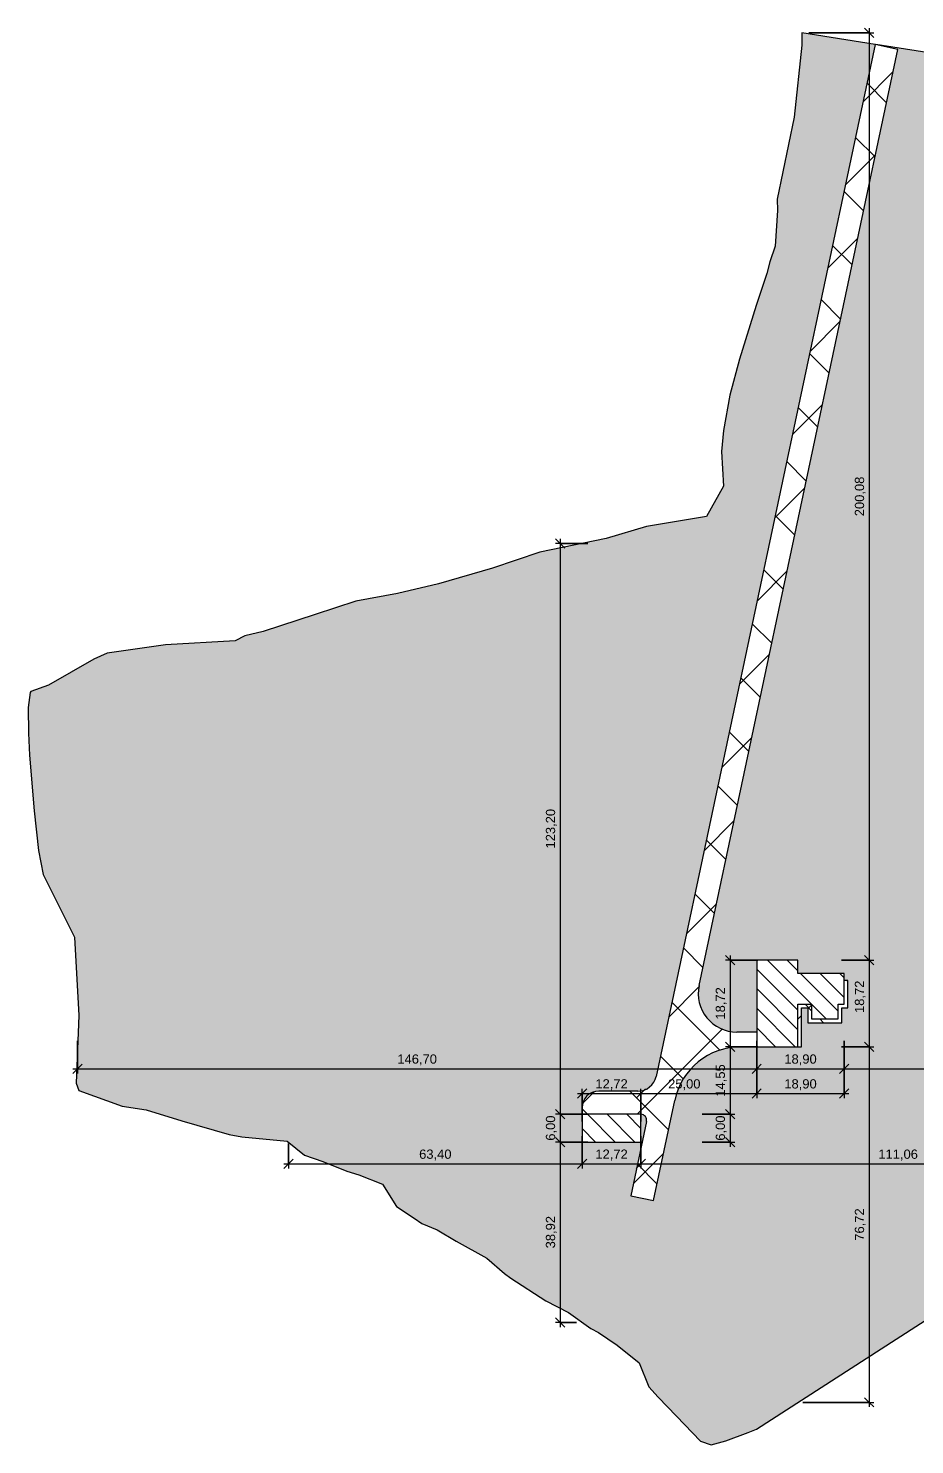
# Model space of a CAD drawing. Header units: millimetres. Extents: x -168557 to 193771, y -108373 to 197278.
# Drawn here: x -168557 to 22880, y -108373 to 197278 of the extents above; entities that cross this region are included whole.
import ezdxf

# ---------------------------------------------------------------- set-up
doc = ezdxf.new("R2010")
doc.units = ezdxf.units.MM
for name, color, linetype, lineweight in [('A-ANNO-DIMS', 211, 'Continuous', 9), ('A-ANNO-DIMS-1000', 211, 'Continuous', 9), ('A-DETL-GENF', 92, 'Continuous', 9), ('A-DETL-THIN', 151, 'Continuous', 9)]:
    doc.layers.add(name, color=color, linetype=linetype, lineweight=lineweight)
doc.styles.add('@Arial Unicode MS', font='', dxfattribs={"height": 2000})
doc.styles.get('@Arial Unicode MS').set_extended_font_data('@Arial Unicode MS')
doc.dimstyles.new('CRT_-__Metros_-_Linha_de_chamada_3_5_mm', dxfattribs={"dimscale": 304.8, "dimtxt": 2011.689706, "dimasz": 6.56168, "dimexe": 3.28084, "dimexo": 0.0625, "dimgap": 1.64042, "dimtad": 1, "dimlfac": 0.001, "dimrnd": 0.01, "dimzin": 0, "dimdsep": 46, "dimtxsty": '@Arial Unicode MS', "dimblk1": 'OBLIQUE', "dimblk2": 'OBLIQUE', "dimsah": 1, "dimcen": 0.09, "dimdle": 3.28084, "dimazin": 0, "dimtfac": 1, "dimtdec": 4, "dimtix": 1, "dimtmove": 0, "dimatfit": 3, "dimfxl": 19.685039, "dimfxlon": 1, "dimtvp": 1, "dimtolj": 1, "dimtzin": 0, "dimarcsym": 2})
doc.dimstyles.new('CRT_-__Metros_-_Linha_de_chamada_3_5_mm_1', dxfattribs={"dimscale": 304.8, "dimtxt": 2011.689706, "dimasz": 6.56168, "dimexe": 3.28084, "dimexo": 0.0625, "dimgap": 1.64042, "dimtad": 1, "dimlfac": 0.001, "dimrnd": 0.01, "dimzin": 0, "dimdsep": 46, "dimtxsty": '@Arial Unicode MS', "dimblk1": 'OBLIQUE', "dimblk2": 'OBLIQUE', "dimsah": 1, "dimcen": 0.09, "dimdle": 3.28084, "dimazin": 0, "dimtfac": 1, "dimtdec": 4, "dimtix": 1, "dimtmove": 2, "dimatfit": 3, "dimfxl": 19.685039, "dimfxlon": 1, "dimtvp": 1, "dimtolj": 1, "dimtzin": 0, "dimarcsym": 2})

# ---------------------------------------------------------------- blocks, each defined once
blk = doc.blocks.new('DIMBLOCK1-IMPLANTAÇÃO')
at = {"layer": 'A-ANNO-DIMS-1000', "transparency": 16777216}
for p, q in [((27, 196278), (14049, 196278)), ((13049, 196278), (27, 196278)), ((13049, 197278), (13049, -3800)), ((7049, -3800), (14049, -3800)), ((13049, -3800), (7049, -3800))]:
    blk.add_line(p, q, dxfattribs=at)
at = {"layer": 'A-ANNO-DIMS-1000', "lineweight": 18, "transparency": 16777216}
for p, q in [((13049, 196278), (12049, 197278)), ((13049, 196278), (14049, 195278)), ((13049, -3800), (12049, -2800)), ((13049, -3800), (14049, -4800))]:
    blk.add_line(p, q, dxfattribs=at)
at = {"layer": 'A-ANNO-DIMS-1000', "color": 0, "transparency": 16777216, "insert": (9953, 91985), "char_height": 2000, "width": 10210.96, "attachment_point": 1, "rotation": 90, "line_spacing_factor": 1.117605, "style": '@Arial Unicode MS'}
blk.add_mtext('200,08', dxfattribs=at)
blk = doc.blocks.new('_Oblique')
at = {"color": 0, "linetype": 'ByBlock', "lineweight": -2}
blk.add_line((-0.5, -0.5), (0.5, 0.5), dxfattribs=at)
blk = doc.blocks.new('DIMBLOCK2-IMPLANTAÇÃO')
at = {"layer": 'A-ANNO-DIMS-1000', "lineweight": 18, "transparency": 16777216}
for p, q in [((13049, -3800), (12049, -2800)), ((13049, -3800), (14049, -4800)), ((13049, -22519), (12049, -21519)), ((13049, -22519), (14049, -23519))]:
    blk.add_line(p, q, dxfattribs=at)
at = {"layer": 'A-ANNO-DIMS-1000', "transparency": 16777216}
for p, q in [((7049, -3800), (14049, -3800)), ((13049, -3800), (7049, -3800)), ((13049, -3800), (13049, -22519)), ((7049, -22519), (14049, -22519)), ((13049, -22519), (7049, -22519))]:
    blk.add_line(p, q, dxfattribs=at)
at = {"layer": 'A-ANNO-DIMS-1000', "color": 0, "transparency": 16777216, "insert": (9953, -15218), "char_height": 2000, "width": 8352.23, "attachment_point": 1, "rotation": 90, "line_spacing_factor": 1.117605, "style": '@Arial Unicode MS'}
blk.add_mtext('18,72', dxfattribs=at)
blk = doc.blocks.new('DIMBLOCK3-IMPLANTAÇÃO')
at = {"layer": 'A-ANNO-DIMS-1000', "transparency": 16777216}
for p, q in [((7049, -22519), (14049, -22519)), ((13049, -22519), (7049, -22519)), ((13049, -22519), (13049, -100239)), ((-1307, -99239), (14049, -99239)), ((13049, -99239), (-1307, -99239))]:
    blk.add_line(p, q, dxfattribs=at)
at = {"layer": 'A-ANNO-DIMS-1000', "lineweight": 18, "transparency": 16777216}
for p, q in [((13049, -22519), (12049, -21519)), ((13049, -22519), (14049, -23519)), ((13049, -99239), (12049, -98239)), ((13049, -99239), (14049, -100239))]:
    blk.add_line(p, q, dxfattribs=at)
at = {"layer": 'A-ANNO-DIMS-1000', "color": 0, "transparency": 16777216, "insert": (9953, -64360), "char_height": 2000, "width": 8352.23, "attachment_point": 1, "rotation": 90, "line_spacing_factor": 1.117605, "style": '@Arial Unicode MS'}
blk.add_mtext('76,72', dxfattribs=at)
blk = doc.blocks.new('DIMBLOCK4-IMPLANTAÇÃO')
at = {"layer": 'A-ANNO-DIMS-1000', "lineweight": 18, "transparency": 16777216}
for p, q in [((-53682, 86131), (-54682, 87131)), ((-53682, 86131), (-52682, 85131)), ((-53682, -37070), (-54682, -36070)), ((-53682, -37070), (-52682, -38070))]:
    blk.add_line(p, q, dxfattribs=at)
at = {"layer": 'A-ANNO-DIMS-1000', "transparency": 16777216}
for p, q in [((-47682, 86131), (-54682, 86131)), ((-53682, 87131), (-53682, -37070)), ((-53682, 86131), (-47682, 86131)), ((-47682, -37070), (-54682, -37070)), ((-53682, -37070), (-47682, -37070))]:
    blk.add_line(p, q, dxfattribs=at)
at = {"layer": 'A-ANNO-DIMS-1000', "color": 0, "transparency": 16777216, "insert": (-56778, 20276), "char_height": 2000, "width": 10210.96, "attachment_point": 1, "rotation": 90, "line_spacing_factor": 1.117605, "style": '@Arial Unicode MS'}
blk.add_mtext('123,20', dxfattribs=at)
blk = doc.blocks.new('DIMBLOCK5-IMPLANTAÇÃO')
at = {"layer": 'A-ANNO-DIMS-1000', "lineweight": 18, "transparency": 16777216}
for p, q in [((-53682, -37070), (-54682, -36070)), ((-53682, -37070), (-52682, -38070)), ((-53682, -43070), (-54682, -42070)), ((-53682, -43070), (-52682, -44070))]:
    blk.add_line(p, q, dxfattribs=at)
at = {"layer": 'A-ANNO-DIMS-1000', "transparency": 16777216}
for p, q in [((-47682, -37070), (-54682, -37070)), ((-53682, -37070), (-53682, -43070)), ((-53682, -37070), (-47682, -37070)), ((-47682, -43070), (-54682, -43070)), ((-53682, -43070), (-47682, -43070))]:
    blk.add_line(p, q, dxfattribs=at)
at = {"layer": 'A-ANNO-DIMS-1000', "color": 0, "transparency": 16777216, "insert": (-56778, -42775), "char_height": 2000, "width": 6493.5, "attachment_point": 1, "rotation": 90, "line_spacing_factor": 1.117605, "style": '@Arial Unicode MS'}
blk.add_mtext('6,00', dxfattribs=at)
blk = doc.blocks.new('DIMBLOCK6-IMPLANTAÇÃO')
at = {"layer": 'A-ANNO-DIMS-1000', "lineweight": 18, "transparency": 16777216}
for p, q in [((-53682, -43070), (-54682, -42070)), ((-53682, -43070), (-52682, -44070)), ((-53682, -81990), (-54682, -80990)), ((-53682, -81990), (-52682, -82990))]:
    blk.add_line(p, q, dxfattribs=at)
at = {"layer": 'A-ANNO-DIMS-1000', "transparency": 16777216}
for p, q in [((-47682, -43070), (-54682, -43070)), ((-53682, -43070), (-53682, -82990)), ((-53682, -43070), (-47682, -43070)), ((-50182, -81990), (-54682, -81990)), ((-53682, -81990), (-50182, -81990))]:
    blk.add_line(p, q, dxfattribs=at)
at = {"layer": 'A-ANNO-DIMS-1000', "color": 0, "transparency": 16777216, "insert": (-56778, -66010), "char_height": 2000, "width": 8352.23, "attachment_point": 1, "rotation": 90, "line_spacing_factor": 1.117605, "style": '@Arial Unicode MS'}
blk.add_mtext('38,92', dxfattribs=at)
blk = doc.blocks.new('DIMBLOCK7-IMPLANTAÇÃO')
at = {"layer": 'A-ANNO-DIMS-1000', "transparency": 16777216}
for p, q in [((-157945, -21247), (-157945, -28247)), ((-157945, -27247), (-157945, -21247)), ((-11245, -21247), (-11245, -28247)), ((-11245, -27247), (-11245, -21247)), ((-158945, -27247), (-11245, -27247))]:
    blk.add_line(p, q, dxfattribs=at)
at = {"layer": 'A-ANNO-DIMS-1000', "lineweight": 18, "transparency": 16777216}
for p, q in [((-157945, -27247), (-158945, -28247)), ((-157945, -27247), (-156945, -26247)), ((-11245, -27247), (-12245, -28247)), ((-11245, -27247), (-10245, -26247))]:
    blk.add_line(p, q, dxfattribs=at)
at = {"layer": 'A-ANNO-DIMS-1000', "color": 0, "transparency": 16777216, "insert": (-88849, -24151), "char_height": 2000, "width": 10210.96, "attachment_point": 1, "line_spacing_factor": 1.117605, "style": '@Arial Unicode MS'}
blk.add_mtext('146,70', dxfattribs=at)
blk = doc.blocks.new('DIMBLOCK8-IMPLANTAÇÃO')
at = {"layer": 'A-ANNO-DIMS-1000', "transparency": 16777216}
for p, q in [((-11245, -21247), (-11245, -28247)), ((-11245, -27247), (-11245, -21247)), ((7655, -21247), (7655, -28247)), ((7655, -27247), (7655, -21247)), ((-11245, -27247), (7655, -27247))]:
    blk.add_line(p, q, dxfattribs=at)
at = {"layer": 'A-ANNO-DIMS-1000', "lineweight": 18, "transparency": 16777216}
for p, q in [((-11245, -27247), (-12245, -28247)), ((-11245, -27247), (-10245, -26247)), ((7655, -27247), (6655, -28247)), ((7655, -27247), (8655, -26247))]:
    blk.add_line(p, q, dxfattribs=at)
at = {"layer": 'A-ANNO-DIMS-1000', "color": 0, "transparency": 16777216, "insert": (-5275, -24151), "char_height": 2000, "width": 8352.23, "attachment_point": 1, "line_spacing_factor": 1.117605, "style": '@Arial Unicode MS'}
blk.add_mtext('18,90', dxfattribs=at)
blk = doc.blocks.new('DIMBLOCK9-IMPLANTAÇÃO')
at = {"layer": 'A-ANNO-DIMS-1000', "transparency": 16777216}
for p, q in [((7655, -21247), (7655, -28247)), ((7655, -27247), (7655, -21247)), ((94255, -23747), (94255, -28247)), ((94255, -27247), (94255, -23747)), ((7655, -27247), (95255, -27247))]:
    blk.add_line(p, q, dxfattribs=at)
at = {"layer": 'A-ANNO-DIMS-1000', "lineweight": 18, "transparency": 16777216}
for p, q in [((7655, -27247), (6655, -28247)), ((7655, -27247), (8655, -26247)), ((94255, -27247), (93255, -28247)), ((94255, -27247), (95255, -26247))]:
    blk.add_line(p, q, dxfattribs=at)
at = {"layer": 'A-ANNO-DIMS-1000', "color": 0, "transparency": 16777216, "insert": (47475, -24151), "char_height": 2000, "width": 8352.23, "attachment_point": 1, "line_spacing_factor": 1.117605, "style": '@Arial Unicode MS'}
blk.add_mtext('86,60', dxfattribs=at)
blk = doc.blocks.new('DIMBLOCK10-IMPLANTAÇÃO')
at = {"layer": 'A-ANNO-DIMS-1000', "transparency": 16777216}
for p, q in [((-48965, -41778), (-48965, -48778)), ((-48965, -47778), (-48965, -41778)), ((-112365, -43414), (-112365, -48778)), ((-112365, -47778), (-112365, -43414)), ((-113365, -47778), (-48965, -47778))]:
    blk.add_line(p, q, dxfattribs=at)
at = {"layer": 'A-ANNO-DIMS-1000', "lineweight": 18, "transparency": 16777216}
for p, q in [((-112365, -47778), (-113365, -48778)), ((-112365, -47778), (-111365, -46778)), ((-48965, -47778), (-49965, -48778)), ((-48965, -47778), (-47965, -46778))]:
    blk.add_line(p, q, dxfattribs=at)
at = {"layer": 'A-ANNO-DIMS-1000', "color": 0, "transparency": 16777216, "insert": (-84145, -44682), "char_height": 2000, "width": 8352.23, "attachment_point": 1, "line_spacing_factor": 1.117605, "style": '@Arial Unicode MS'}
blk.add_mtext('63,40', dxfattribs=at)
blk = doc.blocks.new('DIMBLOCK11-IMPLANTAÇÃO')
at = {"layer": 'A-ANNO-DIMS-1000', "transparency": 16777216}
for p, q in [((-48965, -41778), (-48965, -48778)), ((-48965, -47778), (-48965, -41778)), ((-36245, -41778), (-36245, -48778)), ((-36245, -47778), (-36245, -41778)), ((-48965, -47778), (-36245, -47778))]:
    blk.add_line(p, q, dxfattribs=at)
at = {"layer": 'A-ANNO-DIMS-1000', "lineweight": 18, "transparency": 16777216}
for p, q in [((-48965, -47778), (-49965, -48778)), ((-48965, -47778), (-47965, -46778)), ((-36245, -47778), (-37245, -48778)), ((-36245, -47778), (-35245, -46778))]:
    blk.add_line(p, q, dxfattribs=at)
at = {"layer": 'A-ANNO-DIMS-1000', "color": 0, "transparency": 16777216, "insert": (-46085, -44682), "char_height": 2000, "width": 8352.23, "attachment_point": 1, "line_spacing_factor": 1.117605, "style": '@Arial Unicode MS'}
blk.add_mtext('12,72', dxfattribs=at)
blk = doc.blocks.new('DIMBLOCK12-IMPLANTAÇÃO')
at = {"layer": 'A-ANNO-DIMS-1000', "transparency": 16777216}
for p, q in [((-36245, -41778), (-36245, -48778)), ((-36245, -47778), (-36245, -41778)), ((74815, -43414), (74815, -48778)), ((74815, -47778), (74815, -43414)), ((-36245, -47778), (75815, -47778))]:
    blk.add_line(p, q, dxfattribs=at)
at = {"layer": 'A-ANNO-DIMS-1000', "lineweight": 18, "transparency": 16777216}
for p, q in [((-36245, -47778), (-37245, -48778)), ((-36245, -47778), (-35245, -46778)), ((74815, -47778), (73815, -48778)), ((74815, -47778), (75815, -46778))]:
    blk.add_line(p, q, dxfattribs=at)
at = {"layer": 'A-ANNO-DIMS-1000', "color": 0, "transparency": 16777216, "insert": (15031, -44682), "char_height": 2000, "width": 10210.96, "attachment_point": 1, "line_spacing_factor": 1.117605, "style": '@Arial Unicode MS'}
blk.add_mtext('111,06', dxfattribs=at)
blk = doc.blocks.new('DIMBLOCK13-IMPLANTAÇÃO')
at = {"layer": 'A-ANNO-DIMS-1000', "transparency": 16777216}
for p, q in [((-49965, -32604), (-36245, -32604)), ((-48965, -38604), (-48965, -31604)), ((-48965, -32604), (-48965, -38604)), ((-36245, -38604), (-36245, -31604)), ((-36245, -32604), (-36245, -38604))]:
    blk.add_line(p, q, dxfattribs=at)
at = {"layer": 'A-ANNO-DIMS-1000', "lineweight": 18, "transparency": 16777216}
for p, q in [((-48965, -32604), (-49965, -33604)), ((-48965, -32604), (-47965, -31604)), ((-36245, -32604), (-37245, -33604)), ((-36245, -32604), (-35245, -31604))]:
    blk.add_line(p, q, dxfattribs=at)
at = {"layer": 'A-ANNO-DIMS-1000', "color": 0, "transparency": 16777216, "insert": (-46085, -29508), "char_height": 2000, "width": 8352.23, "attachment_point": 1, "line_spacing_factor": 1.117605, "style": '@Arial Unicode MS'}
blk.add_mtext('12,72', dxfattribs=at)
blk = doc.blocks.new('DIMBLOCK14-IMPLANTAÇÃO')
at = {"layer": 'A-ANNO-DIMS-1000', "transparency": 16777216}
for p, q in [((-11245, -26604), (-11245, -33604)), ((-11245, -32604), (-11245, -26604)), ((-36245, -38604), (-36245, -31604)), ((-36245, -32604), (-11245, -32604)), ((-36245, -32604), (-36245, -38604))]:
    blk.add_line(p, q, dxfattribs=at)
at = {"layer": 'A-ANNO-DIMS-1000', "lineweight": 18, "transparency": 16777216}
for p, q in [((-36245, -32604), (-37245, -33604)), ((-36245, -32604), (-35245, -31604)), ((-11245, -32604), (-12245, -33604)), ((-11245, -32604), (-10245, -31604))]:
    blk.add_line(p, q, dxfattribs=at)
at = {"layer": 'A-ANNO-DIMS-1000', "color": 0, "transparency": 16777216, "insert": (-30373, -29508), "char_height": 2000, "width": 8352.23, "attachment_point": 1, "line_spacing_factor": 1.117605, "style": '@Arial Unicode MS'}
blk.add_mtext('25,00', dxfattribs=at)
blk = doc.blocks.new('DIMBLOCK15-IMPLANTAÇÃO')
at = {"layer": 'A-ANNO-DIMS-1000', "transparency": 16777216}
for p, q in [((-11245, -26604), (-11245, -33604)), ((-11245, -32604), (-11245, -26604)), ((7655, -26604), (7655, -33604)), ((7655, -32604), (7655, -26604)), ((-11245, -32604), (8655, -32604))]:
    blk.add_line(p, q, dxfattribs=at)
at = {"layer": 'A-ANNO-DIMS-1000', "lineweight": 18, "transparency": 16777216}
for p, q in [((-11245, -32604), (-12245, -33604)), ((-11245, -32604), (-10245, -31604)), ((7655, -32604), (6655, -33604)), ((7655, -32604), (8655, -31604))]:
    blk.add_line(p, q, dxfattribs=at)
at = {"layer": 'A-ANNO-DIMS-1000', "color": 0, "transparency": 16777216, "insert": (-5275, -29508), "char_height": 2000, "width": 8352.23, "attachment_point": 1, "line_spacing_factor": 1.117605, "style": '@Arial Unicode MS'}
blk.add_mtext('18,90', dxfattribs=at)
blk = doc.blocks.new('DIMBLOCK16-IMPLANTAÇÃO')
at = {"layer": 'A-ANNO-DIMS-1000', "lineweight": 18, "transparency": 16777216}
for p, q in [((-17000, -3800), (-18000, -2800)), ((-17000, -3800), (-16000, -4800)), ((-17000, -22519), (-18000, -21519)), ((-17000, -22519), (-16000, -23519))]:
    blk.add_line(p, q, dxfattribs=at)
at = {"layer": 'A-ANNO-DIMS-1000', "transparency": 16777216}
for p, q in [((-17000, -2800), (-17000, -22519)), ((-11000, -3800), (-18000, -3800)), ((-17000, -3800), (-11000, -3800)), ((-11000, -22519), (-18000, -22519)), ((-17000, -22519), (-11000, -22519))]:
    blk.add_line(p, q, dxfattribs=at)
at = {"layer": 'A-ANNO-DIMS-1000', "color": 0, "transparency": 16777216, "insert": (-20096, -16640), "char_height": 2000, "width": 8352.23, "attachment_point": 1, "rotation": 90, "line_spacing_factor": 1.117605, "style": '@Arial Unicode MS'}
blk.add_mtext('18,72', dxfattribs=at)
blk = doc.blocks.new('DIMBLOCK17-IMPLANTAÇÃO')
at = {"layer": 'A-ANNO-DIMS-1000', "lineweight": 18, "transparency": 16777216}
for p, q in [((-17000, -22519), (-18000, -21519)), ((-17000, -22519), (-16000, -23519)), ((-17000, -37070), (-18000, -36070)), ((-17000, -37070), (-16000, -38070))]:
    blk.add_line(p, q, dxfattribs=at)
at = {"layer": 'A-ANNO-DIMS-1000', "transparency": 16777216}
for p, q in [((-11000, -22519), (-18000, -22519)), ((-17000, -22519), (-17000, -37070)), ((-17000, -22519), (-11000, -22519)), ((-23000, -37070), (-16000, -37070)), ((-17000, -37070), (-23000, -37070))]:
    blk.add_line(p, q, dxfattribs=at)
at = {"layer": 'A-ANNO-DIMS-1000', "color": 0, "transparency": 16777216, "insert": (-20096, -33275), "char_height": 2000, "width": 8352.23, "attachment_point": 1, "rotation": 90, "line_spacing_factor": 1.117605, "style": '@Arial Unicode MS'}
blk.add_mtext('14,55', dxfattribs=at)
blk = doc.blocks.new('DIMBLOCK18-IMPLANTAÇÃO')
at = {"layer": 'A-ANNO-DIMS-1000', "lineweight": 18, "transparency": 16777216}
for p, q in [((-17000, -37070), (-18000, -36070)), ((-17000, -37070), (-16000, -38070)), ((-17000, -43070), (-18000, -42070)), ((-17000, -43070), (-16000, -44070))]:
    blk.add_line(p, q, dxfattribs=at)
at = {"layer": 'A-ANNO-DIMS-1000', "transparency": 16777216}
for p, q in [((-23000, -37070), (-16000, -37070)), ((-17000, -37070), (-23000, -37070)), ((-17000, -37070), (-17000, -44070)), ((-23000, -43070), (-16000, -43070)), ((-17000, -43070), (-23000, -43070))]:
    blk.add_line(p, q, dxfattribs=at)
at = {"layer": 'A-ANNO-DIMS-1000', "color": 0, "transparency": 16777216, "insert": (-20096, -42775), "char_height": 2000, "width": 6493.5, "attachment_point": 1, "rotation": 90, "line_spacing_factor": 1.117605, "style": '@Arial Unicode MS'}
blk.add_mtext('6,00', dxfattribs=at)

msp = doc.modelspace()

# ---------------------------------------------------------------- hatches: boundary and pattern name
at = {"layer": 'A-DETL-GENF'}
h = msp.add_hatch(dxfattribs=at)
h.set_pattern_fill('FP_1', color=94, style=0, pattern_type=2)
h.set_pattern_definition([(90, (0, 0), (-4561.97, 4561.97), [1209.67, -7914.26]), (45, (0, 0), (-4561.97, 4561.97), [1209.67, -5241.93]), (135, (0, 0), (-4561.97, -4561.97), [1209.67, -5241.93])])
h.paths.add_polyline_path([(-21096.907, -108373.476), (-17905.729, -107529.929), (-13085.775, -105732.357), (-11265.157, -105009.641), (44305.419, -69207.713), (84521.052, -34794.167), (89990.923, -29289.634), (105314.881, -4908.215), (109190.467, 2592.109), (123501.631, 31530.594), (135748.204, 57920.797), (137149.775, 61419.578), (142078.162, 75828.225), (144009.096, 82135.43), (145351.953, 86934.151), (146422.381, 93047.527), (144775.002, 93562.286), (142212.517, 93786.924), (131066.797, 94465.729), (107605.225, 94640.36), (93453.493, 94988.748), (74679.867, 94472.035), (47956.07, 95127.605), (31992.431, 93843.888), (29880.894, 93474.292), (28766.6, 92790.426), (28017.18, 93663.248), (29148.172, 96097.164), (30560.239, 97883.883), (31410.359, 103173.123), (32114.591, 108333.831), (35302.024, 120495.749), (35671.499, 123736.203), (35479.018, 133138.605), (34415.232, 145053.748), (33020.661, 151685.157), (34356.11, 161470.941), (34767.889, 164080.419), (35067.299, 166664.689), (35398.785, 170959.46), (40310.453, 187525.407), (39974.199, 189739.169), (14454.276, 193764.511), (19256.668, 192743.731), (-23748.463, -9609.395), (-23827.545, -10197.689), (-23853.475, -10522.024), (-23866.998, -10856.32), (-23868.095, -10887.391), (-23856.763, -11451.453), (-23833.021, -11782.036), (-23796.902, -12104.808), (-23748.463, -12424.174), (-23687.774, -12740.701), (-23675.799, -12800.724), (-23600.817, -13113.045), (-23513.807, -13422.232), (-23414.9, -13727.821), (-23304.243, -14029.354), (-23182.002, -14326.38), (-23048.361, -14618.454), (-22903.519, -14905.138), (-22747.693, -15186.004), (-22581.117, -15460.63), (-22281.336, -15899.53), (-22216.728, -15989.529), (-22019.46, -16243.01), (-21812.533, -16488.669), (-21596.255, -16726.137), (-21202.744, -17113.233), (-21136.96, -17175.094), (-20894.63, -17385.909), (-20644.325, -17587.191), (-20386.419, -17778.638), (-20044.698, -18008.112), (-19649.239, -18246.131), (-19571.015, -18291.175), (-19249.608, -18458.247), (-18846.14, -18643.662), (-18439.174, -18806.932), (-18401.996, -18821.251), (-18029.051, -18945.617), (-17616.115, -19061.697), (-17200.713, -19157.074), (-17165.227, -19164.743), (-16783.193, -19229.352), (-16363.905, -19279.954), (-15943.202, -19310.361), (-15890.285, -19313.436), (-15098.96, -19319.651), (-11244.62, -19319.651), (-11244.62, -3799.651), (-2384.62, -3799.651), (-2384.62, -6689.651), (7655.38, -6689.651), (7655.38, -8189.651), (8455.38, -8189.651), (8455.38, -14129.651), (7155.38, -14129.651), (7155.38, -17309.651), (-184.62, -17309.651), (-184.62, -14129.651), (-1584.62, -14129.651), (-1584.62, -22519.451), (-15098.96, -22525.775), (-15890.285, -22570.898), (-16210.94, -22601.973), (-16530.635, -22639.389), (-17165.227, -22733.877), (-17479.174, -22792.634), (-17790.262, -22857.163), (-18401.996, -23003.59), (-18701.728, -23087.06), (-18996.768, -23175.109), (-19571.015, -23365.672), (-19849.362, -23468.535), (-20386.419, -23683.397), (-20644.325, -23796.88), (-21136.96, -24027.97), (-21370.952, -24146.79), (-21812.533, -24384.258), (-22281.336, -24657.42), (-22581.117, -24846.181), (-22903.519, -25060.193), (-23304.243, -25342.962), (-23675.799, -25623.804), (-23866.998, -25777.55), (-24027.561, -25907.571), (-24410.026, -26239.258), (-24661.028, -26467.806), (-25064.707, -26863.065), (-25260.995, -27063.776), (-25804.808, -27669.772), (-25825.451, -27693.484), (-26192.618, -28148.126), (-26352.502, -28354.816), (-26741.588, -28901.298), (-26840.378, -29045.554), (-27069.11, -29401.229), (-27287.445, -29763.38), (-27495.2, -30131.702), (-27789.426, -30704.292), (-27878.282, -30885.618), (-28053.288, -31270.581), (-28217.072, -31660.45), (-28369.496, -32054.899), (-28510.432, -32453.597), (-28721.507, -33138.514), (-28757.379, -33262.398), (-28863.182, -33671.823), (-28957.084, -34084.14), (-33552.901, -55705.76), (-38443.639, -54666.201), (-35016.677, -38513.057), (-35008.831, -38384.777), (-35016.677, -38234.636), (-35037.151, -38104.265), (-35061.209, -38004.058), (-35103.404, -37882.662), (-35157.38, -37766.026), (-35222.609, -37655.289), (-35298.454, -37551.534), (-35384.172, -37455.775), (-35478.927, -37368.948), (-35595.956, -37283.336), (-35691.763, -37225.389), (-35807.763, -37170.06), (-36015.335, -37104.576), (-36053.272, -37095), (-36244.62, -37076.004), (-36244.62, -43069.651), (-48964.62, -43069.651), (-48958.529, -35460.329), (-48940.278, -35251.716), (-48909.928, -35044.517), (-48867.582, -34839.434), (-48813.382, -34637.159), (-48747.513, -34438.378), (-48670.198, -34243.764), (-48581.698, -34053.974), (-48482.312, -33869.651), (-48372.376, -33691.418), (-48252.264, -33519.88), (-48122.38, -33355.615), (-47922.498, -33138.514), (-47835.09, -33051.106), (-47678.655, -32911.891), (-47514.391, -32782.007), (-47342.852, -32661.895), (-47164.62, -32551.959), (-46980.297, -32452.573), (-46790.507, -32364.073), (-46595.893, -32286.757), (-46397.112, -32220.889), (-46194.837, -32166.689), (-45989.754, -32124.343), (-45782.555, -32093.993), (-45573.941, -32075.741), (-45364.62, -32069.651), (-36662.021, -32063.722), (-36308.743, -32027.293), (-36053.272, -31982.456), (-35928.66, -31953.462), (-35691.763, -31887.628), (-35478.927, -31814.8), (-35384.172, -31779.313), (-35191.789, -31696.061), (-34996.915, -31598.816), (-34807.622, -31491.108), (-34624.473, -31373.257), (-34448.009, -31245.612), (-34278.754, -31108.553), (-34117.21, -30962.484), (-33963.856, -30807.839), (-33819.146, -30645.077), (-33683.508, -30474.68), (-33557.347, -30297.153), (-33441.034, -30113.023), (-33297.516, -29846.289), (-33239.306, -29727.153), (-33154.489, -29526.558), (-33080.715, -29321.643), (-33001.933, -29045.554), (-32923.641, -28696.652), (14364.934, 193778.603), (-1480.875, 196278.014), (-1480.875, 193670.483), (-3138.376, 178085.518), (-6815.877, 160432.884), (-6737.264, 157998.385), (-7279.754, 150240.409), (-8432.927, 146863.814), (-9018.487, 144352.265), (-11380.508, 137436.055), (-14992.961, 125902.154), (-17064.56, 118122.034), (-18437.438, 110473.689), (-18830.154, 105984.914), (-18446.519, 98478.861), (-22117.696, 91894.779), (-35012.578, 89778.257), (-43786.374, 87202.433), (-58067.061, 84234.186), (-68321.598, 80772.351), (-79976.674, 77429.95), (-88824.669, 75343.101), (-97808.619, 73648.599), (-106580.841, 70744.423), (-117829.88, 67138.262), (-121813.73, 66201.724), (-123851.308, 65130.701), (-138952.675, 64212.822), (-151544.678, 62435.256), (-154428.79, 61107.449), (-164225.42, 55521.604), (-168036.034, 54179.927), (-168120.876, 53912.846), (-168557.1, 50684.364), (-168536.906, 45154.971), (-168288.084, 40403.875), (-167307.595, 28397.761), (-166355.867, 19841.698), (-165320.628, 14686.71), (-158545.451, 1136.858), (-157655.003, -15784.872), (-158247.525, -30333.514), (-157617.963, -31921.785), (-148276.45, -35353.273), (-143128.383, -36092.004), (-135404.91, -38510.875), (-125175.543, -41432.86), (-122442.222, -41915.123), (-112616.403, -42906.063), (-108917.429, -45919.558), (-104920.459, -47256.035), (-99786.972, -49329.713), (-97151.291, -50153.569), (-92061.16, -52147.122), (-89028.597, -56983.784), (-85203.188, -59468.033), (-83600.746, -60612.378), (-80246.351, -62039.99), (-76169.432, -64466.892), (-69524.168, -68150.422), (-65700.432, -71460.413), (-64312.426, -72453.671), (-56818.909, -77319.341), (-51878.062, -79880.141), (-47067.515, -83315.535), (-45410.662, -84184.92), (-41390.667, -86885.794), (-36644.479, -90703.136), (-34542.279, -95871.29), (-32532.395, -98141.564), (-28575.133, -102252.368), (-23407.533, -107584.835)])
h = msp.add_hatch(dxfattribs=at)
h.set_pattern_fill('FP_2', style=0, pattern_type=2)
h.set_pattern_definition([(45, (0, 0), (-7071.07, 7071.07), []), (135, (0, 0), (-7071.07, -7071.07), [])])
h.paths.add_polyline_path([(-33552.901, -55705.76), (-28863.182, -33671.823), (-28721.507, -33138.514), (-28639.763, -32856.209), (-28510.432, -32453.597), (-28369.496, -32054.899), (-28217.072, -31660.45), (-28053.288, -31270.581), (-27789.426, -30704.292), (-27692.2, -30505.886), (-27495.2, -30131.702), (-27287.445, -29763.38), (-27069.11, -29401.229), (-26840.378, -29045.554), (-26601.442, -28696.652), (-26192.618, -28148.126), (-26093.766, -28020.333), (-25825.451, -27693.484), (-25547.783, -27374.543), (-25260.995, -27063.776), (-24965.327, -26761.446), (-24661.028, -26467.806), (-24348.351, -26183.101), (-24027.561, -25907.571), (-23698.926, -25641.448), (-23362.721, -25384.953), (-23019.229, -25138.303), (-22668.737, -24901.704), (-22281.336, -24657.42), (-21947.939, -24459.446), (-21578.237, -24254.158), (-21202.744, -24059.663), (-20821.777, -23876.123), (-20435.653, -23703.694), (-20044.698, -23542.52), (-19649.239, -23392.736), (-19249.608, -23254.468), (-18846.14, -23127.831), (-18439.174, -23012.933), (-18029.051, -22909.868), (-17616.115, -22818.725), (-17200.713, -22739.579), (-16783.193, -22672.496), (-16363.905, -22617.533), (-15943.202, -22574.737), (-15521.435, -22544.142), (-15098.96, -22525.775), (-14676.129, -22519.651), (-11244.62, -22519.451), (-11244.62, -19319.651), (-15890.285, -19313.436), (-16210.94, -19294.801), (-16530.635, -19263.773), (-16848.889, -19220.399), (-17165.227, -19164.743), (-17479.174, -19096.89), (-17790.262, -19016.941), (-18098.023, -18925.016), (-18401.996, -18821.251), (-18701.728, -18705.804), (-18996.768, -18578.845), (-19286.675, -18440.567), (-19786.05, -18167.351), (-19849.362, -18130.893), (-20121.299, -17959.962), (-20386.419, -17778.638), (-20644.325, -17587.191), (-20894.63, -17385.909), (-21136.96, -17175.094), (-21370.952, -16955.06), (-21596.255, -16726.137), (-21812.533, -16488.669), (-22019.46, -16243.01), (-22281.336, -15899.53), (-22404.04, -15728.605), (-22581.117, -15460.63), (-22747.693, -15186.004), (-22903.519, -14905.138), (-23048.361, -14618.454), (-23182.002, -14326.38), (-23304.243, -14029.354), (-23414.9, -13727.821), (-23513.807, -13422.232), (-23600.817, -13113.045), (-23675.799, -12800.724), (-23738.641, -12485.735), (-23789.248, -12168.55), (-23827.545, -11849.645), (-23853.475, -11529.497), (-23866.998, -11208.585), (-23868.095, -10887.391), (-23856.763, -10566.394), (-23833.021, -10246.077), (-23796.902, -9926.917), (-23748.463, -9609.395), (-23687.774, -9293.984), (19256.668, 192743.731), (14365.93, 193783.289), (-33018.204, -29113.017), (-33080.715, -29321.643), (-33154.489, -29526.558), (-33297.516, -29846.289), (-33334.916, -29922.835), (-33441.034, -30113.023), (-33557.347, -30297.153), (-33683.508, -30474.68), (-33819.146, -30645.077), (-33963.856, -30807.839), (-34117.21, -30962.484), (-34278.754, -31108.553), (-34448.009, -31245.612), (-34624.473, -31373.257), (-34807.622, -31491.108), (-34996.915, -31598.816), (-35191.789, -31696.061), (-35391.666, -31782.556), (-35595.956, -31858.044), (-35804.051, -31922.301), (-36015.335, -31975.137), (-36229.182, -32016.395), (-36444.957, -32045.952), (-36662.021, -32063.722), (-36879.73, -32069.651), (-45573.941, -32075.741), (-45782.555, -32093.993), (-45989.754, -32124.343), (-46194.837, -32166.689), (-46397.112, -32220.889), (-46595.893, -32286.757), (-46790.507, -32364.073), (-46980.297, -32452.573), (-47164.62, -32551.959), (-47342.852, -32661.895), (-47514.391, -32782.007), (-47678.655, -32911.891), (-47922.498, -33138.514), (-47983.165, -33199.181), (-48122.38, -33355.615), (-48252.264, -33519.88), (-48372.376, -33691.418), (-48482.312, -33869.651), (-48581.698, -34053.974), (-48670.198, -34243.764), (-48747.513, -34438.378), (-48813.382, -34637.159), (-48867.582, -34839.434), (-48909.928, -35044.517), (-48940.278, -35251.716), (-48963.574, -35633.707), (-48964.62, -35669.651), (-48964.62, -37069.651), (-36180.38, -37076.004), (-36051.561, -37095.432), (-35928.66, -37126.455), (-35807.763, -37170.06), (-35691.763, -37225.389), (-35581.792, -37291.902), (-35478.927, -37368.948), (-35384.172, -37455.775), (-35298.454, -37551.534), (-35222.609, -37655.289), (-35157.38, -37766.026), (-35103.404, -37882.662), (-35061.209, -38004.058), (-35031.206, -38129.027), (-35013.69, -38256.348), (-35008.831, -38384.777), (-35016.677, -38513.057), (-35037.151, -38639.936), (-38443.639, -54666.201)])
h.paths.add_polyline_path([(-2384.62, -22519.451), (-1584.62, -22519.451), (-1584.62, -14129.651), (-184.62, -14129.651), (-184.62, -17309.651), (7155.38, -17309.651), (7155.38, -14129.651), (8455.38, -14129.651), (8455.38, -8189.651), (7655.38, -8189.651), (7655.38, -13329.651), (6355.38, -13329.651), (6355.38, -16509.651), (615.38, -16509.651), (615.38, -13329.651), (-2384.62, -13329.651), (-2384.62, -18167.351)])
h = msp.add_hatch(dxfattribs=at)
h.set_pattern_fill('FP_3', style=0, pattern_type=2)
h.set_pattern_definition([(135, (0, 0), (-2121.32, -2121.32), [])])
h.paths.add_polyline_path([(-48964.62, -43069.651), (-36244.62, -43069.651), (-36244.62, -37069.651), (-48964.62, -37069.651), (-48964.62, -38128.901)])
h.paths.add_polyline_path([(-2384.62, -22519.451), (-2384.62, -13329.651), (615.38, -13329.651), (615.38, -16509.651), (6355.38, -16509.651), (6355.38, -13329.651), (7655.38, -13329.651), (7655.38, -6689.651), (-2384.62, -6689.651), (-2384.62, -3799.651), (-11244.62, -3799.651), (-11244.62, -22519.451), (-3003.022, -22519.451)])

# ---------------------------------------------------------------- linework, layer by layer
at = {"layer": 'A-DETL-THIN'}
for p, q in [((14365.049, 193778.585), (-1480.875, 196278.014)), ((-1480.875, 196278.014), (-1480.875, 193670.483)), ((14365.93, 193783.289), (-32967.14, -28901.298)), ((-23687.774, -9293.984), (19256.668, 192743.731)), ((-1480.875, 193670.483), (-3138.376, 178085.518)), ((19256.668, 192743.731), (14365.93, 193783.289)), ((39974.199, 189739.169), (14454.276, 193764.511)), ((-3138.376, 178085.518), (-6815.877, 160432.884)), ((-6815.877, 160432.884), (-6737.264, 157998.385)), ((-6737.264, 157998.385), (-7279.754, 150240.409)), ((-7279.754, 150240.409), (-8432.927, 146863.814)), ((-8432.927, 146863.814), (-9018.487, 144352.265)), ((-9018.487, 144352.265), (-11380.508, 137436.055)), ((-11380.508, 137436.055), (-14992.961, 125902.154)), ((-14992.961, 125902.154), (-17064.56, 118122.034)), ((-17064.56, 118122.034), (-18437.438, 110473.689)), ((-18437.438, 110473.689), (-18830.154, 105984.914)), ((-18830.154, 105984.914), (-18446.519, 98478.861)), ((-18446.519, 98478.861), (-22117.696, 91894.779)), ((-22117.696, 91894.779), (-35012.578, 89778.257)), ((-35012.578, 89778.257), (-43786.374, 87202.433)), ((-43786.374, 87202.433), (-58067.061, 84234.186)), ((-58067.061, 84234.186), (-68321.598, 80772.351)), ((-68321.598, 80772.351), (-79976.674, 77429.95)), ((-79976.674, 77429.95), (-88824.669, 75343.101)), ((-97808.619, 73648.599), (-106580.841, 70744.423)), ((-88824.669, 75343.101), (-97808.619, 73648.599)), ((-106580.841, 70744.423), (-117829.88, 67138.262)), ((-138952.675, 64212.822), (-151544.678, 62435.256)), ((-123851.308, 65130.701), (-138952.675, 64212.822)), ((-121813.73, 66201.724), (-123851.308, 65130.701)), ((-117829.88, 67138.262), (-121813.73, 66201.724)), ((-151544.678, 62435.256), (-154428.79, 61107.449)), ((-154428.79, 61107.449), (-164225.42, 55521.604)), ((-164225.42, 55521.604), (-168036.034, 54179.927)), ((-168120.876, 53912.846), (-168557.1, 50684.364)), ((-168036.034, 54179.927), (-168120.876, 53912.846)), ((-168557.1, 50684.364), (-168536.906, 45154.971)), ((-168536.906, 45154.971), (-168288.084, 40403.875)), ((-168288.084, 40403.875), (-167307.595, 28397.761)), ((-167307.595, 28397.761), (-166355.867, 19841.698)), ((-166355.867, 19841.698), (-165320.628, 14686.71)), ((-165320.628, 14686.71), (-158545.451, 1136.858)), ((-158545.451, 1136.858), (-157655.003, -15784.872)), ((-2384.62, -3799.651), (-11244.62, -3799.651)), ((-11244.62, -3799.651), (-11244.62, -22519.451)), ((-2384.62, -6689.651), (-2384.62, -3799.651)), ((7655.38, -6689.651), (-2384.62, -6689.651)), ((7655.38, -13329.651), (7655.38, -6689.651)), ((8455.38, -8189.651), (7655.38, -8189.651)), ((8455.38, -14129.651), (8455.38, -8189.651)), ((-2384.62, -22519.451), (-2384.62, -13329.651)), ((-2384.62, -13329.651), (615.38, -13329.651)), ((-1584.62, -22519.451), (-1584.62, -14129.651)), ((-1584.62, -14129.651), (-184.62, -14129.651)), ((-184.62, -14129.651), (-184.62, -17309.651)), ((615.38, -13329.651), (615.38, -16509.651)), ((6355.38, -16509.651), (6355.38, -13329.651)), ((6355.38, -13329.651), (7655.38, -13329.651)), ((7155.38, -17309.651), (7155.38, -14129.651)), ((7155.38, -14129.651), (8455.38, -14129.651)), ((-157655.003, -15784.872), (-158247.525, -30333.514)), ((-184.62, -17309.651), (7155.38, -17309.651)), ((615.38, -16509.651), (6355.38, -16509.651)), ((-11244.62, -19319.651), (-15569.149, -19319.651)), ((-14676.129, -22519.651), (-11244.62, -22519.651)), ((-11244.62, -22519.451), (-2384.62, -22519.451)), ((-2384.62, -22519.451), (-1584.62, -22519.451)), ((-158247.525, -30333.514), (-157617.963, -31921.785)), ((-157617.963, -31921.785), (-148276.45, -35353.273)), ((-36879.73, -32069.651), (-45364.62, -32069.651)), ((-148276.45, -35353.273), (-143128.383, -36092.004)), ((-143128.383, -36092.004), (-135404.91, -38510.875)), ((-48964.62, -35669.651), (-48964.62, -37069.651)), ((-33552.901, -55705.76), (-28957.084, -34084.14)), ((-135404.91, -38510.875), (-125175.543, -41432.86)), ((-36244.62, -37069.651), (-48964.62, -37069.651)), ((-48964.62, -37069.651), (-48964.62, -43069.651)), ((-35037.151, -38639.936), (-38443.639, -54666.201)), ((-36244.62, -43069.651), (-36244.62, -37069.651)), ((-125175.543, -41432.86), (-122442.222, -41915.123)), ((-122442.222, -41915.123), (-112616.403, -42906.063)), ((-112616.403, -42906.063), (-108917.429, -45919.558)), ((-48964.62, -43069.651), (-36244.62, -43069.651)), ((-108917.429, -45919.558), (-104920.459, -47256.035)), ((-104920.459, -47256.035), (-99786.972, -49329.713)), ((-99786.972, -49329.713), (-97151.291, -50153.569)), ((-97151.291, -50153.569), (-92061.16, -52147.122)), ((-92061.16, -52147.122), (-89028.597, -56983.784)), ((-38443.639, -54666.201), (-33552.901, -55705.76)), ((-89028.597, -56983.784), (-85203.188, -59468.033)), ((-85203.188, -59468.033), (-83600.746, -60612.378)), ((-83600.746, -60612.378), (-80246.351, -62039.99)), ((-80246.351, -62039.99), (-76169.432, -64466.892)), ((-76169.432, -64466.892), (-69524.168, -68150.422)), ((-69524.168, -68150.422), (-65700.432, -71460.413)), ((-11268.066, -105011.516), (44305.419, -69207.713)), ((-65700.432, -71460.413), (-64312.426, -72453.671)), ((-64312.426, -72453.671), (-56818.909, -77319.341)), ((-56818.909, -77319.341), (-51878.062, -79880.141)), ((-51878.062, -79880.141), (-47067.515, -83315.535)), ((-47067.515, -83315.535), (-45410.662, -84184.92)), ((-45410.662, -84184.92), (-41390.667, -86885.794)), ((-41390.667, -86885.794), (-36644.479, -90703.136)), ((-36644.479, -90703.136), (-34542.279, -95871.29)), ((-34542.279, -95871.29), (-32532.395, -98141.564)), ((-32532.395, -98141.564), (-28575.133, -102252.368)), ((-28575.133, -102252.368), (-23407.533, -107584.835)), ((-17905.729, -107529.929), (-13085.775, -105732.357)), ((-13085.775, -105732.357), (-11268.066, -105011.516)), ((-23407.533, -107584.835), (-21096.907, -108373.476)), ((-21096.907, -108373.476), (-17905.729, -107529.929))]:
    msp.add_line(p, q, dxfattribs=at)
for centre, radius, start, end in [((-15569.149, -11019.651), 8300, 168, 270), ((-14676.129, -37119.651), 14600, 90, 168), ((-36879.73, -28069.651), 4000, 270, 348), ((-45364.62, -35669.651), 3600, 90, 180), ((-36308.743, -38369.651), 1300, 348, 87.16924196)]:
    msp.add_arc(centre, radius, start, end, dxfattribs=at)

# ---------------------------------------------------------------- dimensions: what is measured, and where the dimension line sits
at = {"layer": 'A-ANNO-DIMS'}
for base, p1, p2, override, picture, middle in [((13048.749, -3799.651), (26.536, 196278.014), (7048.749, -3799.651), {"dimpost": '<>', "dimfxl": 200200.858096}, 'DIMBLOCK1-IMPLANTAÇÃO', (11526.921, 96239.182)), ((-53681.857, -37069.651), (-47681.857, 86130.826), (-47681.857, -37069.651), {"dimpost": '<>', "dimfxl": 123200.477132}, 'DIMBLOCK4-IMPLANTAÇÃO', (-55203.686, 24530.588)), ((-16999.751, -22519.451), (-10999.751, -3799.651), (-10999.751, -22519.451), {"dimpost": '<>', "dimfxl": 18719.8}, 'DIMBLOCK16-IMPLANTAÇÃO', (-18521.579, -13159.551)), ((-16999.751, -37069.651), (-10999.751, -22519.451), (-22999.751, -37069.651), {"dimpost": '<>', "dimfxl": 18860.231177}, 'DIMBLOCK17-IMPLANTAÇÃO', (-18521.579, -29794.551)), ((13048.749, -99239.451), (7048.749, -22519.451), (-1307.449, -99239.451), {"dimpost": '<>', "dimfxl": 77173.728988}, 'DIMBLOCK3-IMPLANTAÇÃO', (11526.921, -60879.451)), ((-53681.857, -43069.651), (-47681.857, -37069.651), (-47681.857, -43069.651), {"dimpost": '<>', "dimfxl": 6000}, 'DIMBLOCK5-IMPLANTAÇÃO', (-55203.686, -40069.651)), ((-16999.751, -43069.651), (-22999.751, -37069.651), (-22999.751, -43069.651), {"dimpost": '<>', "dimfxl": 6000}, 'DIMBLOCK18-IMPLANTAÇÃO', (-18521.579, -40069.651)), ((-53681.857, -81989.651), (-47681.857, -43069.651), (-50181.857, -81989.651), {"dimpost": '<>', "dimfxl": 39000.210256}, 'DIMBLOCK6-IMPLANTAÇÃO', (-55203.686, -62529.651))]:
    dim = msp.add_linear_dim(base=base, p1=p1, p2=p2, angle=90, dimstyle='CRT_-__Metros_-_Linha_de_chamada_3_5_mm', override=override, dxfattribs=at)
    dim.commit()
    dim.dimension.update_dxf_attribs({"geometry": picture, "text_midpoint": middle})
dim = msp.add_linear_dim(base=(13048.749, -22519.451), p1=(7048.749, -3799.651), p2=(7048.749, -22519.451), angle=90, dimstyle='CRT_-__Metros_-_Linha_de_chamada_3_5_mm_1', override={"dimpost": '<>', "dimfxl": 18719.8}, dxfattribs=at)
dim.commit()
dim.dimension.update_dxf_attribs({"geometry": 'DIMBLOCK2-IMPLANTAÇÃO', "text_midpoint": (11286.026, -11042.276), "dimtype": 160, "text_rotation": 90})
for base, p1, p2, override, picture, middle in [((-11244.62, -27246.587), (-157944.62, -21246.587), (-11244.62, -21246.587), {"dimpost": '<>', "dimfxl": 146700}, 'DIMBLOCK7-IMPLANTAÇÃO', (-84594.62, -25724.759)), ((7655.38, -27246.587), (-11244.62, -21246.587), (7655.38, -21246.587), {"dimpost": '<>', "dimfxl": 18900}, 'DIMBLOCK8-IMPLANTAÇÃO', (-1794.62, -25724.759)), ((94255.38, -27246.587), (7655.38, -21246.587), (94255.38, -23746.587), {"dimpost": '<>', "dimfxl": 86636.077935}, 'DIMBLOCK9-IMPLANTAÇÃO', (50955.38, -25724.759)), ((7655.38, -32603.965), (-11244.62, -26603.965), (7655.38, -26603.965), {"dimpost": '<>', "dimfxl": 18900}, 'DIMBLOCK15-IMPLANTAÇÃO', (-1794.62, -31082.137)), ((-36244.62, -32603.965), (-48964.62, -38603.965), (-36244.62, -38603.965), {"dimpost": '<>', "dimfxl": 12720}, 'DIMBLOCK13-IMPLANTAÇÃO', (-42604.62, -31099.191)), ((-48964.62, -47778.091), (-112364.62, -43414.069), (-48964.62, -41778.091), {"dimpost": '<>', "dimfxl": 63421.103938}, 'DIMBLOCK10-IMPLANTAÇÃO', (-80664.62, -46256.262)), ((-36244.62, -47778.091), (-48964.62, -41778.091), (-36244.62, -41778.091), {"dimpost": '<>', "dimfxl": 12720}, 'DIMBLOCK11-IMPLANTAÇÃO', (-42604.62, -46273.316)), ((74815.38, -47778.091), (-36244.62, -41778.091), (74815.38, -43414.069), {"dimpost": '<>', "dimfxl": 111072.048801}, 'DIMBLOCK12-IMPLANTAÇÃO', (19285.38, -46256.262))]:
    dim = msp.add_linear_dim(base=base, p1=p1, p2=p2, dimstyle='CRT_-__Metros_-_Linha_de_chamada_3_5_mm', override=override, dxfattribs=at)
    dim.commit()
    dim.dimension.update_dxf_attribs({"geometry": picture, "text_midpoint": middle})
dim = msp.add_linear_dim(base=(-11244.62, -32603.965), p1=(-36244.62, -38603.965), p2=(-11244.62, -26603.965), dimstyle='CRT_-__Metros_-_Linha_de_chamada_3_5_mm_1', override={"dimpost": '<>', "dimfxl": 27730.849248}, dxfattribs=at)
dim.commit()
dim.dimension.update_dxf_attribs({"geometry": 'DIMBLOCK14-IMPLANTAÇÃO', "text_midpoint": (-26197.353, -30841.243), "dimtype": 160})

doc.saveas('drawing.dxf')
